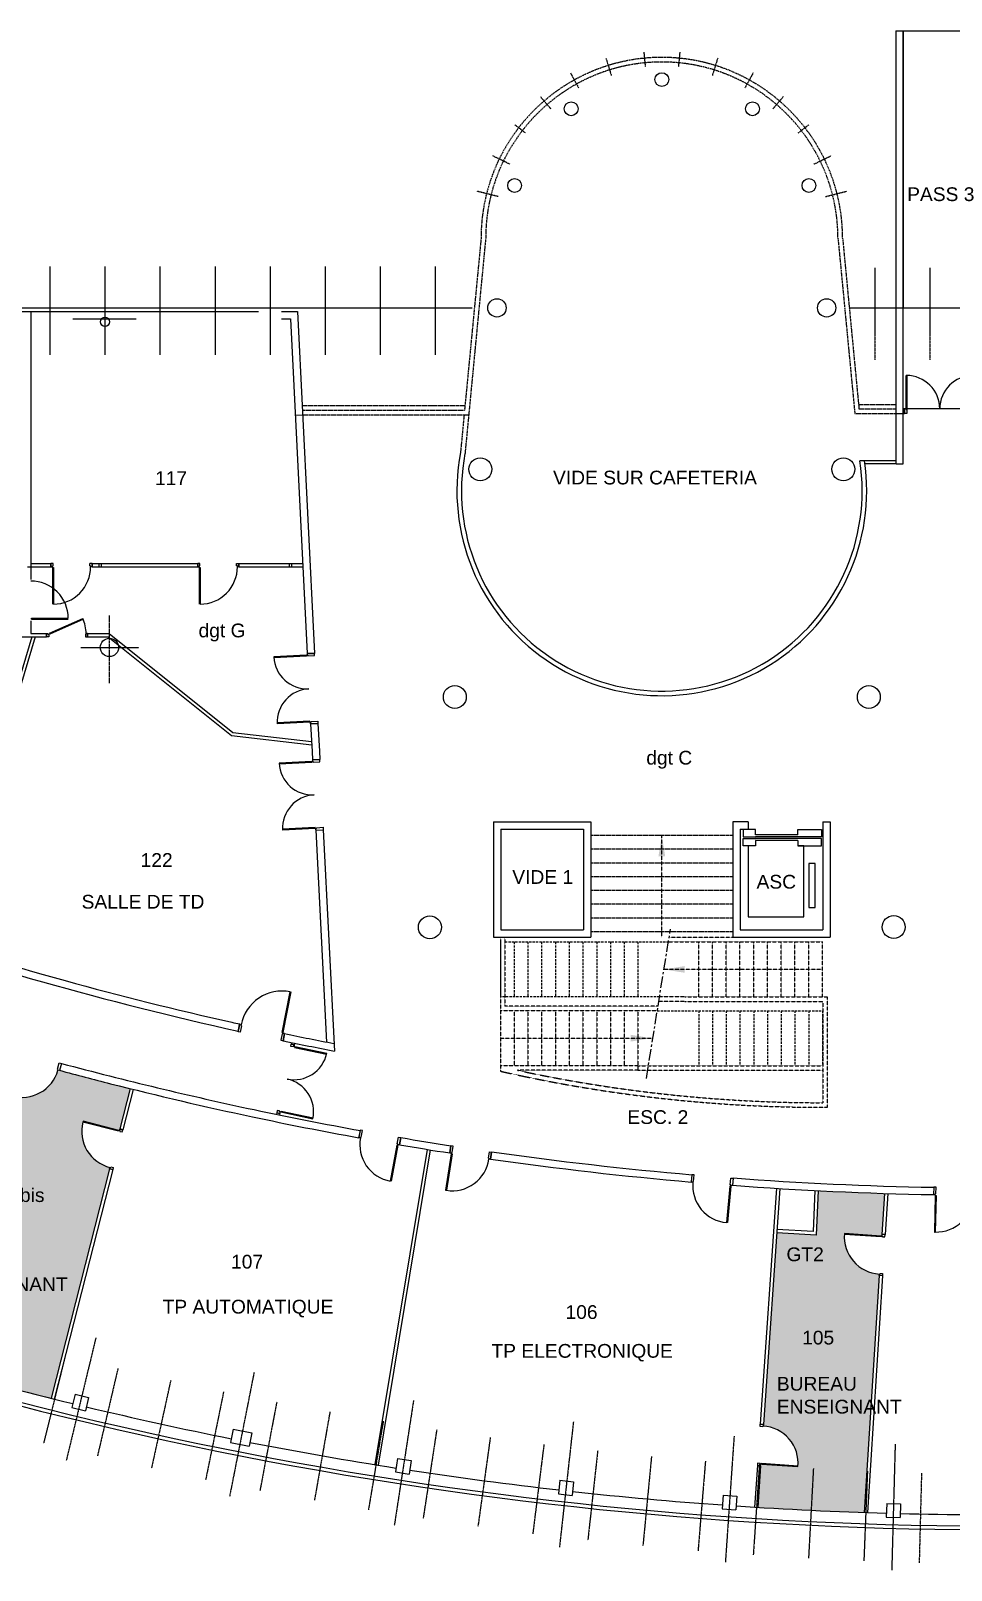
# Model space of a CAD drawing. Extents: x -14497 to -5039, y -16915 to 19656.
# Drawn here: x -9976 to -7969, y -9651 to -6293 of the extents above; entities that cross this region are included whole.
import ezdxf

# ---------------------------------------------------------------- set-up
doc = ezdxf.new("R2010")
doc.units = 0
doc.header["$MEASUREMENT"] = 0
doc.linetypes.add('AXES', pattern=[2, 1.25, -0.25, 0.25, -0.25])
doc.linetypes.add('CACHE', pattern=[0.375, 0.25, -0.125])
for name, color, linetype in [('-1.80', 3, 'CONTINUOUS'), ('BA_AXE_TRAME', 253, 'AXES'), ('BA_CLOISON', 4, 'CONTINUOUS'), ('BA_ESCALIER', 8, 'CONTINUOUS'), ('BA_MENUIS_EXTERIEURE', 6, 'CONTINUOUS'), ('BA_MENUIS_INTERIEURE', 202, 'CONTINUOUS'), ('BA_STRUCTURE', 5, 'CONTINUOUS'), ('Circulation', 1, 'CONTINUOUS'), ('Nom. texte', 250, 'CONTINUOUS'), ('SUN', 2, 'CONTINUOUS')]:
    doc.layers.add(name, color=color, linetype=linetype)
doc.styles.add('ARIAL', font='arial.ttf')

msp = doc.modelspace()

# ---------------------------------------------------------------- hatches: boundary and pattern name
at = {"layer": 'BA_ESCALIER'}
h = msp.add_hatch(color=256, dxfattribs=at)
h.paths.add_polyline_path([(-8607.4, -8094), (-8600, -8094), (-8592.6, -8094), (-8595.1, -8078.4), (-8604.8, -8078.4)])
h.paths.add_polyline_path([(-8604.8, -8078.4), (-8595.1, -8078.4), (-8600, -8048.4)])
h = msp.add_hatch(color=256, dxfattribs=at)
h.paths.add_polyline_path([(-8549.8, -8347.8), (-8549.8, -8340.4), (-8549.8, -8333), (-8565.3, -8335.6), (-8565.3, -8345.3)])
h.paths.add_polyline_path([(-8565.3, -8345.3), (-8565.3, -8335.6), (-8595.3, -8340.4)])
h = msp.add_hatch(color=256, dxfattribs=at)
h.paths.add_polyline_path([(-8668, -8483), (-8668, -8490.4), (-8668, -8497.8), (-8652.5, -8495.3), (-8652.5, -8485.6)])
h.paths.add_polyline_path([(-8652.5, -8485.6), (-8652.5, -8495.3), (-8622.5, -8490.4)])
at = {"layer": 'SUN'}
h = msp.add_hatch(color=256, dxfattribs=at)
h.dxf.hatch_style = 1
h.paths.add_polyline_path([(-9804.5, -8775.4), (-9803.8, -8772.3, -0.417008), (-9862.8, -8673.6), (-9862.7, -8673.7), (-9862.2, -8671.7), (-9783.3, -8691.8), (-9782.4, -8688.4), (-9782.4, -8688.4), (-9759.9, -8600.3, -0.0014), (-9802.6, -8589.6, -0.003652), (-9913.5, -8560.4), (-9913.8, -8561.2), (-9917.2, -8560.2, -0.417008), (-10017.5, -8616.4), (-10017.5, -8616.2), (-10019.4, -8615.7), (-9997, -8537.4), (-10000.3, -8536.4, -0.002332), (-10070.7, -8516.1), (-10096.7, -8602.2), (-10097.8, -8605.6), (-10097.8, -8605.6), (-10121.8, -8685.1, 0.41771), (-10020.2, -8631), (-10096.9, -8608), (-10096.3, -8606.1), (-10019.6, -8629.1, -0.424281), (-10121.6, -8685.1), (-10122.6, -8688.5), (-10122.8, -8688.4), (-10272.4, -9183.3, 0.001228), (-10232, -9195.1), (-10226.1, -9174.6), (-10197.3, -9182.9), (-10203.2, -9203.3, 0.008203), (-9932.1, -9275.7)])
h.paths.add_polyline_path([(-10179.2, -9058.9), (-9891.7, -9058.9), (-9891.7, -8946.6), (-10179.2, -8946.6)], flags=24)
h.paths.add_polyline_path([(-10090.6, -8864.1), (-9940.5, -8864.1), (-9940.5, -8802.2), (-10090.6, -8802.2)], flags=24)
h = msp.add_hatch(color=256, dxfattribs=at)
h.dxf.hatch_style = 1
h.paths.add_polyline_path([(-8125.6, -9008.3), (-8125.7, -9008.3), (-8125.5, -9004.8, -0.424281), (-8201.6, -8916.7), (-8120.1, -8922), (-8119.9, -8918.5), (-8114.2, -8828.9, -0.004616), (-8259.1, -8822.9), (-8263.5, -8919.8), (-8349.3, -8915), (-8378.4, -9333), (-8378.5, -9333), (-8378.5, -9333), (-8378.8, -9336.5, -0.424281), (-8303, -9424.8), (-8384.4, -9419.3), (-8384.6, -9422.8), (-8390.9, -9513.6, 0.006801), (-8158.6, -9524.8)])
h.paths.add_polyline_path([(-8335.7, -8993.3), (-8239.1, -8993.3), (-8239.1, -8931.5), (-8335.7, -8931.5)], flags=24)
h.paths.add_polyline_path([(-8359.9, -9326), (-8072.5, -9326), (-8072.5, -9213.6), (-8359.9, -9213.6)], flags=9)
h.paths.add_polyline_path([(-8302.9, -9174.9), (-8218, -9174.9), (-8218, -9113.1), (-8302.9, -9113.1)], flags=24)

# ---------------------------------------------------------------- linework, layer by layer
at = {"layer": '-1.80'}
for p, q in [((-9383.6, -7131.2), (-9399.6, -7132)), ((-8088.8, -7127.9), (-8073.8, -7127.9))]:
    msp.add_line(p, q, dxfattribs=at)
at = {"layer": 'BA_AXE_TRAME'}
for p, q in [((-8639.2, -6340.1), (-8636.1, -6371.5)), ((-8560.8, -6340.1), (-8563.8, -6371.5)), ((-8721.8, -6352.9), (-8710.2, -6390.5)), ((-8478.1, -6352.9), (-8489.8, -6390.5)), ((-8799.3, -6385), (-8781.3, -6417.6)), ((-8400.6, -6385), (-8418.6, -6417.6)), ((-8864.9, -6436.8), (-8841.9, -6463.6)), ((-8335, -6436.8), (-8358, -6463.6)), ((-8897.5, -6515.9), (-8920.7, -6498)), ((-8302.4, -6515.9), (-8279.2, -6498)), ((-8931.3, -6584.2), (-8969.2, -6565.8)), ((-8268.6, -6584.2), (-8230.8, -6565.8)), ((-8957.1, -6654.7), (-9003.5, -6643)), ((-8242.8, -6654.7), (-8196.5, -6643)), ((-9934.6, -6807.1), (-9934.6, -7000.2)), ((-9814.6, -6807.1), (-9814.6, -7000.2)), ((-9694.6, -6807.1), (-9694.6, -7000.2)), ((-9574.6, -6807.1), (-9574.6, -7000.2)), ((-9454.6, -6807.1), (-9454.6, -7000.2)), ((-9334.6, -6807.1), (-9334.6, -7000.2)), ((-9214.6, -6807.1), (-9214.6, -7000.2)), ((-9094.6, -6807.1), (-9094.6, -7000.2)), ((-8135.6, -6810.3), (-8135.6, -7010.8)), ((-8015.6, -6810.3), (-8015.6, -7010.8)), ((-9884.5, -6921.5), (-9746.3, -6921.5)), ((-9867, -7638.2), (-9740.5, -7638.2)), ((-9834.5, -9144), (-9899.1, -9411.6)), ((-9901.2, -9183.3), (-9948.4, -9373.4)), ((-9786.4, -9211), (-9831, -9401.7)), ((-9489.5, -9219.7), (-9542.8, -9489.7)), ((-9671.3, -9237), (-9713.2, -9428.3)), ((-9555.8, -9261.5), (-9595, -9453.3)), ((-9440, -9284.3), (-9476.5, -9476.7)), ((-9141.6, -9280.8), (-9183.5, -9552.8)), ((-9323.9, -9305.5), (-9357.7, -9498.4)), ((-9207.6, -9325.8), (-9239.9, -9519)), ((-8792.8, -9327), (-8823.3, -9600.6)), ((-9091, -9344.5), (-9120.6, -9538.1)), ((-8974.2, -9361.5), (-9001.1, -9555.5)), ((-8442.4, -9358.7), (-8461.4, -9633.3)), ((-8857.2, -9376.9), (-8881.4, -9571.2)), ((-8739.9, -9390.7), (-8761.4, -9585.3)), ((-8091, -9375.6), (-8098.5, -9650.8)), ((-8622.5, -9402.8), (-8641.3, -9597.7)), ((-8504.9, -9413.3), (-8521, -9608.5)), ((-8387.1, -9419.7), (-8400.5, -9617.5)), ((-8269.4, -9429.3), (-8280, -9624.9)), ((-8151.5, -9434.9), (-8159.3, -9630.5)), ((-8033.5, -9438.8), (-8038.6, -9634.5))]:
    msp.add_line(p, q, dxfattribs=at)
at = {"layer": 'BA_AXE_TRAME', "linetype": 'CACHE', "ltscale": 7}
msp.add_line((-9804.8, -7716.4), (-9804.8, -7568.7), dxfattribs=at)
at = {"layer": 'BA_AXE_TRAME', "ltscale": 20}
msp.add_line((-8633.6, -8578.2), (-8581.2, -8252.8), dxfattribs=at)
at = {"layer": 'BA_CLOISON'}
for p, q in [((-9976.4, -6905.5), (-9976.4, -7490)), ((-8088.8, -7230.9), (-8167.9, -7230.9)), ((-8088.8, -7237.9), (-8156.8, -7237.9)), ((-9983.4, -7462), (-9976.4, -7462)), ((-9976.4, -7580), (-9976.4, -7608)), ((-9974, -7615), (-10174.2, -8284.6)), ((-9966.8, -7615), (-10167.9, -8286.9)), ((-10019.4, -7615), (-9942.4, -7615)), ((-9976.4, -7608), (-9942.4, -7608)), ((-9942.4, -7608), (-9942.4, -7615)), ((-9852.4, -7608), (-9852.4, -7615)), ((-9852.4, -7608), (-9805.4, -7608)), ((-9852.4, -7615), (-9807.9, -7615)), ((-9807.9, -7615), (-9538.6, -7830)), ((-9805.4, -7608), (-9535.8, -7823.3)), ((-9535.8, -7823.3), (-9364, -7843.5)), ((-9538.6, -7830), (-9363.7, -7850.6)), ((-9407.7, -8499.8), (-9408.4, -8503.3)), ((-9401.6, -8504.7), (-9408.4, -8503.3)), ((-9400.8, -8501.3), (-9401.6, -8504.7)), ((-9759.9, -8600.3), (-9782.4, -8688.4)), ((-9753.1, -8602), (-9775.6, -8690.2)), ((-9440.1, -8653), (-9440.8, -8656.4)), ((-9433.2, -8654.4), (-9440.1, -8653)), ((-9433.2, -8654.4), (-9434, -8657.8)), ((-9775.6, -8690.2), (-9782.4, -8688.4)), ((-9782.4, -8688.5), (-9775.6, -8690.2)), ((-9257, -8691.9), (-9257, -8691.9)), ((-9112, -8732.9), (-9225.9, -9420.4)), ((-9105, -8734), (-9219, -9421.5)), ((-9804.5, -8775.4), (-9932, -9275.4)), ((-9797.8, -8777.1), (-9925.3, -9277.4)), ((-9797.8, -8777.1), (-9804.5, -8775.4)), ((-8349.6, -8817.8), (-8385.4, -9332.5)), ((-8342.6, -8818.3), (-8378.4, -9333)), ((-8114.2, -8828.9), (-8119.9, -8918.5)), ((-8107.2, -8829.1), (-8112.9, -8918.9)), ((-8112.9, -8918.9), (-8119.9, -8918.5)), ((-8112.9, -8918.9), (-8119.9, -8918.7)), ((-8125.6, -9008.1), (-8158.6, -9524.8)), ((-8118.6, -9008.5), (-8151.6, -9525.1)), ((-8118.7, -9008.8), (-8125.7, -9008.3)), ((-8118.6, -9008.5), (-8125.6, -9008.1)), ((-8378.5, -9333), (-8385.5, -9332.5)), ((-8378.4, -9333), (-8385.4, -9332.5)), ((-8391.6, -9422.3), (-8397.9, -9513.2)), ((-8391.6, -9422.3), (-8384.6, -9422.8)), ((-8384.6, -9422.8), (-8391.6, -9422.3)), ((-8384.6, -9422.8), (-8390.9, -9513.6))]:
    msp.add_line(p, q, dxfattribs=at)
for points in [[(-8259.1, -8822.9), (-8263.5, -8919.8), (-8349.3, -8915)], [(-8266.1, -8822.6), (-8270.1, -8912.4), (-8348.9, -8908)]]:
    msp.add_lwpolyline(points, dxfattribs=at)
at = {"layer": 'BA_ESCALIER', "linetype": 'CACHE', "ltscale": 7}
for p, q in [((-8445, -8048.4), (-8755, -8048.4)), ((-8445, -8078.4), (-8755, -8078.4)), ((-8445, -8108.4), (-8755, -8108.4)), ((-8445, -8138.4), (-8755, -8138.4)), ((-8445, -8168.4), (-8755, -8168.4)), ((-8445, -8198.4), (-8755, -8198.4)), ((-8445, -8228.4), (-8755, -8228.4)), ((-8445, -8258.4), (-8755, -8258.4))]:
    msp.add_line(p, q, dxfattribs=at)
at = {"layer": 'BA_ESCALIER', "linetype": 'CACHE'}
for p, q in [((-8600, -8270.4), (-8600, -8048.4)), ((-8952.1, -8270.4), (-8952.1, -8562.5)), ((-8952.1, -8280.4), (-8952.1, -8400.4)), ((-8942.1, -8270.4), (-8942.1, -8420.4)), ((-8585.7, -8280.4), (-8249, -8280.4)), ((-8584, -8270.4), (-8249, -8270.4)), ((-8519.5, -8400.4), (-8519.5, -8280.4)), ((-8489.5, -8400.4), (-8489.5, -8280.4)), ((-8459.5, -8400.4), (-8459.5, -8280.4)), ((-8429.5, -8400.4), (-8429.5, -8280.4)), ((-8399.5, -8400.4), (-8399.5, -8280.4)), ((-8369.5, -8400.4), (-8369.5, -8280.4)), ((-8339.5, -8400.4), (-8339.5, -8280.4)), ((-8309.5, -8400.4), (-8309.5, -8280.4)), ((-8279.5, -8400.4), (-8279.5, -8280.4)), ((-8249.5, -8400.4), (-8249.5, -8280.4)), ((-8249.5, -8340.4), (-8595.3, -8340.4)), ((-8652.1, -8420.4), (-8942.1, -8420.4)), ((-8608.2, -8420.4), (-8652.1, -8420.4)), ((-8549.5, -8410.4), (-8606.6, -8410.4)), ((-8549.5, -8400.4), (-8605, -8400.4)), ((-8549.5, -8400.4), (-8239, -8400.4)), ((-8549.5, -8410.4), (-8249, -8410.4)), ((-8249, -8410.4), (-8249, -8631.2)), ((-8239, -8400.4), (-8239, -8641.2)), ((-8652.1, -8430.4), (-8951, -8430.4)), ((-8922.1, -8430.4), (-8922.1, -8550.4)), ((-8892.1, -8430.4), (-8892.1, -8550.4)), ((-8862.1, -8430.4), (-8862.1, -8550.4)), ((-8832.1, -8430.4), (-8832.1, -8550.4)), ((-8802.1, -8430.4), (-8802.1, -8550.4)), ((-8772.1, -8430.4), (-8772.1, -8550.4)), ((-8742.1, -8430.4), (-8742.1, -8550.4)), ((-8712.1, -8430.4), (-8712.1, -8550.4)), ((-8682.1, -8430.4), (-8682.1, -8550.4)), ((-8609.8, -8430.4), (-8652.1, -8430.4)), ((-8652.1, -8430.4), (-8652.1, -8550.4)), ((-8952.1, -8490.4), (-8622.5, -8490.4)), ((-8652.1, -8550.4), (-8951, -8550.4)), ((-8652.1, -8560.4), (-8914.9, -8560.4)), ((-8652.1, -8550.4), (-8429, -8550.4)), ((-8652.1, -8550.4), (-8652.1, -8560.4)), ((-8652.1, -8560.4), (-8249, -8560.4)), ((-8429, -8550.4), (-8249, -8550.4)), ((-8429, -8550.4), (-8249, -8550.4))]:
    msp.add_line(p, q, dxfattribs=at)
at = {"layer": 'BA_ESCALIER', "linetype": 'CACHE', "ltscale": 20}
for p, q in [((-8942.1, -8280.4), (-8585.7, -8280.4)), ((-8922.1, -8280.4), (-8922.1, -8400.4)), ((-8892.1, -8280.4), (-8892.1, -8400.4)), ((-8862.1, -8280.4), (-8862.1, -8400.4)), ((-8832.1, -8280.4), (-8832.1, -8400.4)), ((-8802.1, -8280.4), (-8802.1, -8400.4)), ((-8772.1, -8280.4), (-8772.1, -8400.4)), ((-8742.1, -8280.4), (-8742.1, -8400.4)), ((-8712.1, -8280.4), (-8712.1, -8400.4)), ((-8682.1, -8280.4), (-8682.1, -8400.4)), ((-8652.1, -8280.4), (-8652.1, -8400.4)), ((-8605, -8400.4), (-8952.1, -8400.4)), ((-8609.8, -8430.4), (-8249.5, -8430.4)), ((-8519.5, -8430.4), (-8519.5, -8550.4)), ((-8489.5, -8430.4), (-8489.5, -8550.4)), ((-8459.5, -8430.4), (-8459.5, -8550.4)), ((-8429.5, -8430.4), (-8429.5, -8550.4)), ((-8399.5, -8430.4), (-8399.5, -8550.4)), ((-8369.5, -8430.4), (-8369.5, -8550.4)), ((-8339.5, -8430.4), (-8339.5, -8550.4)), ((-8309.5, -8430.4), (-8309.5, -8550.4)), ((-8279.5, -8430.4), (-8279.5, -8550.4)), ((-8249.5, -8430.4), (-8249.5, -8550.4))]:
    msp.add_line(p, q, dxfattribs=at)
at = {"layer": 'BA_ESCALIER', "linetype": 'CACHE'}
for radius, start, end in [(3177.2, 257.8832, 269.9814), (3187.2, 257.2365, 270.1612)]:
    msp.add_arc((-8247.9, -5454), radius, start, end, dxfattribs=at)
at = {"layer": 'BA_MENUIS_EXTERIEURE'}
for p, q in [((-8089.8, -6293.1), (-8089.8, -6897.5)), ((-8073.8, -6293.1), (-8073.8, -6897.5)), ((-11176.8, -6897.5), (-9013.7, -6897.5)), ((-11176.8, -6905.5), (-9479.6, -6905.5)), ((-8191.1, -6897.5), (-6446.5, -6897.5))]:
    msp.add_line(p, q, dxfattribs=at)
at = {"layer": 'BA_MENUIS_EXTERIEURE', "linetype": 'CACHE', "ltscale": 7}
for p, q in [((-8994.2, -6745.5), (-9030.4, -7121.2)), ((-8984.2, -6745.5), (-9029.3, -7214.9)), ((-8215.8, -6745.5), (-8179, -7127.9)), ((-8205.7, -6745.5), (-8169.9, -7117.9)), ((-9029.4, -7111.2), (-9384.6, -7111.2)), ((-8170.9, -7107.9), (-8088.8, -7107.9)), ((-8169.9, -7117.9), (-8088.8, -7117.9)), ((-8073.8, -7117.9), (-8070.3, -7117.9)), ((-8070.3, -7117.9), (-8070.3, -7127.9)), ((-9030.4, -7121.2), (-9384.1, -7121.2)), ((-9021.3, -7131.2), (-9383.6, -7131.2)), ((-9031.3, -7131.2), (-9039.2, -7213.5)), ((-8179, -7127.9), (-8088.8, -7127.9)), ((-8073.8, -7127.9), (-8070.3, -7127.9))]:
    msp.add_line(p, q, dxfattribs=at)
at = {"layer": 'BA_MENUIS_EXTERIEURE'}
msp.add_lwpolyline([(-8089.8, -6293.1), (-7897.8, -6293.1)], dxfattribs=at)
for points in [[(-10203.2, -9203.3, 0.009635), (-9884.5, -9287.4, 0.009635)], [(-9855.3, -9294.5, 0.009473), (-9538.9, -9364, 0.009473)], [(-9498.7, -9371.9, 0.009473), (-9179.5, -9427.9, 0.009473)], [(-9149.8, -9432.5, 0.009594), (-8824.5, -9475.6, 0.009594)], [(-8794.7, -9479, 0.009595), (-8467.8, -9508.5, 0.009595)], [(-8437.8, -9510.6, 0.009593), (-8110.1, -9526.4, 0.009593)], [(-8080.1, -9527.2, 0.009593), (-7751.9, -9529.2, 0.009593)]]:
    msp.add_lwpolyline(points, format="xyb", dxfattribs=at)
at = {"layer": 'BA_MENUIS_EXTERIEURE', "linetype": 'CACHE', "ltscale": 7}
for radius in [394.3, 384.2]:
    msp.add_arc((-8600, -6745.5), radius, 0, 180, dxfattribs=at)
at = {"layer": 'BA_MENUIS_EXTERIEURE'}
for radius, end in [(447, 8.4292), (437, 8.6235)]:
    msp.add_arc((-8600, -7296.4), radius, 169.2485, end, dxfattribs=at)
at = {"layer": 'BA_MENUIS_EXTERIEURE', "ltscale": 10}
for radius, start, end in [(8584.2, 239.5591, 288.01291), (8576.2, 239.6595, 288.00226)]:
    msp.add_arc((-7862.4, -978.4), radius, start, end, dxfattribs=at)
at = {"layer": 'BA_MENUIS_INTERIEURE'}
for p, q in [((-8066.8, -7116.4), (-8066.8, -7044.9)), ((-8064.8, -7116.4), (-8064.8, -7044.9)), ((-8070.3, -7127.9), (-8070.3, -7117.9)), ((-8070.3, -7117.9), (-8066.8, -7117.9)), ((-8066.8, -7116.4), (-8064.8, -7116.4)), ((-8066.8, -7117.9), (-8066.8, -7119.4)), ((-8065.3, -7127.9), (-8070.3, -7127.9)), ((-8066.8, -7119.4), (-8065.3, -7119.4)), ((-8065.3, -7119.4), (-8065.3, -7127.9)), ((-9976.4, -7455), (-9932.4, -7455)), ((-9976.4, -7462), (-9932.4, -7462)), ((-9927.4, -7455), (-9932.4, -7455)), ((-9932.4, -7455), (-9932.4, -7462)), ((-9932.4, -7462), (-9928.9, -7462)), ((-9928.9, -7462), (-9928.9, -7460.5)), ((-9928.9, -7460.5), (-9927.4, -7460.5)), ((-9928.9, -7463.5), (-9926.9, -7463.5)), ((-9928.9, -7463.5), (-9928.9, -7543.5)), ((-9927.4, -7460.5), (-9927.4, -7455)), ((-9926.9, -7463.5), (-9926.9, -7543.6)), ((-9847.4, -7460.5), (-9847.4, -7455)), ((-9842.4, -7455), (-9847.4, -7455)), ((-9845.9, -7460.5), (-9847.4, -7460.5)), ((-9845.9, -7462), (-9845.9, -7460.5)), ((-9842.4, -7462), (-9845.9, -7462)), ((-9842.4, -7455), (-9842.4, -7462)), ((-9842.4, -7455), (-9612.4, -7455)), ((-9842.4, -7462), (-9612.4, -7462)), ((-9828, -7455), (-9828, -7462)), ((-9823, -7455), (-9823, -7462)), ((-9757.5, -7455), (-9747.5, -7455)), ((-9757.5, -7462), (-9747.5, -7462)), ((-9607.4, -7455), (-9612.4, -7455)), ((-9612.4, -7455), (-9612.4, -7462)), ((-9612.4, -7462), (-9608.9, -7462)), ((-9608.9, -7462), (-9608.9, -7460.5)), ((-9608.9, -7460.5), (-9607.4, -7460.5)), ((-9608.9, -7463.5), (-9606.9, -7463.5)), ((-9608.9, -7463.5), (-9608.9, -7543.5)), ((-9607.4, -7460.5), (-9607.4, -7455)), ((-9606.9, -7463.5), (-9606.9, -7543.6)), ((-9527.4, -7460.5), (-9527.4, -7455)), ((-9527.4, -7455), (-9522.4, -7455)), ((-9525.9, -7460.5), (-9527.4, -7460.5)), ((-9525.9, -7462), (-9525.9, -7460.5)), ((-9522.4, -7462), (-9525.9, -7462)), ((-9522.4, -7455), (-9522.4, -7462)), ((-9522.4, -7455), (-9383.4, -7455)), ((-9522.4, -7462), (-9383.1, -7462)), ((-9412.5, -7455), (-9412.5, -7462)), ((-9407.5, -7455), (-9407.5, -7462)), ((-9974.9, -7574.5), (-9894.8, -7574.4)), ((-9974.9, -7576.5), (-9974.9, -7574.5)), ((-9974.9, -7576.5), (-9894.9, -7576.4)), ((-9935.3, -7606.9), (-9862.8, -7574.8)), ((-9934.5, -7608.7), (-9862, -7576.6)), ((-9942.4, -7615), (-9942.4, -7608)), ((-9942.4, -7608), (-9938.9, -7608)), ((-9937.4, -7615), (-9942.4, -7615)), ((-9938.9, -7608), (-9938.9, -7609.5)), ((-9938.9, -7609.5), (-9937.4, -7609.5)), ((-9937.4, -7609.5), (-9937.4, -7615)), ((-9935.3, -7606.9), (-9934.5, -7608.7)), ((-9857.4, -7609.5), (-9857.4, -7615)), ((-9855.9, -7609.5), (-9857.4, -7609.5)), ((-9857.4, -7615), (-9852.4, -7615)), ((-9852.4, -7608), (-9855.9, -7608)), ((-9855.9, -7608), (-9855.9, -7609.5)), ((-9852.4, -7615), (-9852.4, -7608)), ((-9374.9, -7655.3), (-9446.3, -7658.9)), ((-9374.9, -7655.3), (-9374.8, -7657.3)), ((-9373.6, -7651.7), (-9373.4, -7655.2)), ((-9373.4, -7655.2), (-9371.9, -7655.2)), ((-9357.6, -7651), (-9372.6, -7651.7)), ((-9371.9, -7655.2), (-9371.9, -7656.7)), ((-9357.4, -7655.9), (-9357.6, -7651)), ((-9374.8, -7657.3), (-9446.2, -7660.9)), ((-9371.9, -7656.7), (-9357.4, -7655.9)), ((-9367.8, -7799.1), (-9439.1, -7802.7)), ((-9367.7, -7801.1), (-9439.1, -7804.7)), ((-9367.7, -7801.1), (-9367.8, -7799.1)), ((-9366.2, -7801.1), (-9364.7, -7801)), ((-9366, -7804.6), (-9366.2, -7801.1)), ((-9350, -7803.8), (-9366, -7804.6)), ((-9364.7, -7799.5), (-9350.2, -7798.8)), ((-9364.7, -7801), (-9364.7, -7799.5)), ((-9350.2, -7798.8), (-9350, -7803.8)), ((-9363.4, -7887.1), (-9434.8, -7890.7)), ((-9363.3, -7889.1), (-9434.6, -7892.7)), ((-9363.4, -7887.1), (-9363.3, -7889.1)), ((-9362, -7883.5), (-9361.9, -7887)), ((-9361.9, -7887), (-9360.4, -7886.9)), ((-9346.1, -7882.7), (-9361, -7883.5)), ((-9360.4, -7886.9), (-9360.3, -7888.4)), ((-9360.3, -7888.4), (-9345.8, -7887.7)), ((-9345.8, -7887.7), (-9346.1, -7882.7)), ((-9356.2, -8030.9), (-9427.6, -8034.5)), ((-9356.1, -8032.9), (-9427.5, -8036.4)), ((-9356.1, -8032.9), (-9356.2, -8030.9)), ((-9354.4, -8036.3), (-9354.6, -8032.8)), ((-9354.6, -8032.8), (-9353.1, -8032.8)), ((-9353.2, -8031.3), (-9338.7, -8030.5)), ((-9353.1, -8032.8), (-9353.2, -8031.3)), ((-9338.7, -8030.5), (-9338.4, -8035.5)), ((-8303.2, -8046.5), (-8395.9, -8046.5)), ((-8303.2, -8051.4), (-8395.9, -8051.4)), ((-8303.2, -8054.6), (-8395.9, -8054.6)), ((-8303.2, -8059.5), (-8395.9, -8059.5)), ((-9428.2, -8477.8), (-9410.5, -8389.4)), ((-9426.2, -8478.2), (-9408.5, -8389.6)), ((-9524.3, -8476.4), (-9521.1, -8460.7)), ((-9521.1, -8460.7), (-9517.7, -8461.4)), ((-9519.4, -8477.4), (-9524.3, -8476.4)), ((-9516.5, -8463.1), (-9519.4, -8477.4)), ((-9517.7, -8461.4), (-9518, -8462.8)), ((-9518, -8462.8), (-9516.5, -8463.1)), ((-9428.3, -8480.8), (-9431.1, -8495)), ((-9426.8, -8481.1), (-9428.3, -8480.8)), ((-9426.2, -8478.2), (-9428.2, -8477.8)), ((-9426.5, -8479.6), (-9426.8, -8481.1)), ((-9423.1, -8480.3), (-9426.5, -8479.6)), ((-9426.2, -8496), (-9423.1, -8480.3)), ((-9431.1, -8495), (-9426.2, -8496)), ((-9409.5, -8508.2), (-9408.4, -8503.3)), ((-9404.1, -8509.3), (-9409.5, -8508.2)), ((-9408.4, -8503.3), (-9401.6, -8504.7)), ((-9403.8, -8507.8), (-9404.1, -8509.3)), ((-9402.3, -8508.1), (-9403.8, -8507.8)), ((-9401.6, -8504.7), (-9402.3, -8508.1)), ((-9400.8, -8508.5), (-9401.2, -8510.4)), ((-9401.2, -8510.4), (-9331.3, -8525.2)), ((-9400.8, -8508.5), (-9330.9, -8523.3)), ((-9918.2, -8558.3), (-9914.2, -8544.4)), ((-9916.8, -8558.8), (-9918.2, -8558.3)), ((-9917.2, -8560.2), (-9916.8, -8558.8)), ((-9913.8, -8561.2), (-9917.2, -8560.2)), ((-9914.2, -8544.4), (-9909.4, -8545.8)), ((-9909.4, -8545.8), (-9913.8, -8561.2)), ((-9439, -8648.1), (-9440.1, -8653)), ((-9440.1, -8653), (-9433.2, -8654.4)), ((-9433.7, -8649.2), (-9439, -8648.1)), ((-9434, -8650.7), (-9433.7, -8649.2)), ((-9432.5, -8651), (-9434, -8650.7)), ((-9433.2, -8654.4), (-9432.5, -8651)), ((-9431, -8651.3), (-9430.6, -8649.3)), ((-9431, -8651.3), (-9361.1, -8666.1)), ((-9430.6, -8649.3), (-9360.7, -8664.1)), ((-9862.3, -8672.2), (-9862.8, -8674.2)), ((-9785.2, -8693.4), (-9862.8, -8673.6)), ((-9784.7, -8691.5), (-9862.2, -8671.7)), ((-9784.7, -8691.5), (-9785.2, -8693.4)), ((-9782.4, -8688.4), (-9783.3, -8691.8)), ((-9783.3, -8691.8), (-9781.8, -8692.2)), ((-9775.6, -8690.2), (-9782.4, -8688.5)), ((-9781.8, -8692.2), (-9782.2, -8693.7)), ((-9782.2, -8693.7), (-9776.8, -8695)), ((-9776.8, -8695), (-9775.6, -8690.2)), ((-9258, -8691.2), (-9260.9, -8707)), ((-9253.1, -8692.1), (-9258, -8691.2)), ((-9255.7, -8706.4), (-9253.1, -8692.1)), ((-9260.9, -8707), (-9257.4, -8707.6)), ((-9257.4, -8707.6), (-9257.2, -8706.1)), ((-9257.2, -8706.1), (-9255.7, -8706.4)), ((-9178, -8723.4), (-9192.2, -8802.3)), ((-9176, -8723.8), (-9190.2, -8802.5)), ((-9176, -8723.8), (-9178, -8723.4)), ((-9177, -8720.6), (-9174.4, -8706.3)), ((-9175.5, -8720.8), (-9177, -8720.6)), ((-9175.8, -8722.3), (-9175.5, -8720.8)), ((-9172.3, -8722.9), (-9175.8, -8722.3)), ((-9174.4, -8706.3), (-9169.5, -8707.2)), ((-9169.5, -8707.2), (-9172.4, -8722.9)), ((-9060.1, -8724.9), (-9062.6, -8740.7)), ((-9055.2, -8725.7), (-9060.1, -8724.9)), ((-9057.4, -8740), (-9055.2, -8725.7)), ((-9059.3, -8742.7), (-9071.6, -8821.8)), ((-9057.4, -8743), (-9069.7, -8822.2)), ((-9062.6, -8740.7), (-9059.1, -8741.2)), ((-9059.3, -8742.7), (-9057.4, -8743)), ((-9059.1, -8741.2), (-9058.9, -8739.8)), ((-9058.9, -8739.8), (-9057.4, -8740)), ((-8978.4, -8752.3), (-8976.1, -8738)), ((-8976.9, -8752.5), (-8978.4, -8752.3)), ((-8977.1, -8754), (-8976.9, -8752.5)), ((-8973.6, -8754.5), (-8977.1, -8754)), ((-8976.1, -8738), (-8971.2, -8738.7)), ((-8971.2, -8738.7), (-8973.6, -8754.5)), ((-9804.6, -8775.6), (-9803.8, -8772.3)), ((-9797.8, -8777.4), (-9804.6, -8775.6)), ((-9803.8, -8772.3), (-9802.3, -8772.6)), ((-9802.3, -8772.6), (-9801.9, -8771.2)), ((-9801.9, -8771.2), (-9796.6, -8772.5)), ((-9796.6, -8772.5), (-9797.8, -8777.4)), ((-8534.4, -8788.1), (-8535.8, -8804)), ((-8529.4, -8788.5), (-8534.4, -8788.1)), ((-8530.6, -8803), (-8529.4, -8788.5)), ((-8451, -8809.9), (-8449.7, -8795.5)), ((-8449.7, -8795.5), (-8444.7, -8795.9)), ((-8444.7, -8795.9), (-8446.1, -8811.9)), ((-9071.6, -8821.8), (-9069.6, -8822.1)), ((-8535.8, -8804), (-8532.3, -8804.3)), ((-8532.3, -8804.3), (-8532.1, -8802.8)), ((-8532.1, -8802.8), (-8530.6, -8803)), ((-8451.7, -8812.9), (-8458.7, -8892.7)), ((-8449.7, -8813), (-8456.7, -8892.7)), ((-8449.7, -8813), (-8451.7, -8812.9)), ((-8449.5, -8810.1), (-8451, -8809.9)), ((-8449.6, -8811.6), (-8449.5, -8810.1)), ((-8446.1, -8811.9), (-8449.6, -8811.6)), ((-8006.9, -8815.6), (-8007.2, -8831.6)), ((-8001.9, -8815.7), (-8006.9, -8815.6)), ((-8003.7, -8831.7), (-8003.7, -8830.2)), ((-8003.7, -8830.2), (-8002.2, -8830.2)), ((-8002.2, -8830.2), (-8001.9, -8815.7)), ((-8007.2, -8831.6), (-8003.7, -8831.7)), ((-8003.7, -8833.2), (-8005.4, -8913.2)), ((-8003.7, -8833.2), (-8001.7, -8833.2)), ((-8001.7, -8833.2), (-8003.4, -8913.3)), ((-8456.7, -8892.7), (-8458.7, -8892.6)), ((-8121.8, -8923.9), (-8201.7, -8918.7)), ((-8121.6, -8921.9), (-8201.6, -8916.7)), ((-8121.6, -8921.9), (-8121.8, -8923.9)), ((-8119.9, -8918.5), (-8120.1, -8922)), ((-8120.1, -8922), (-8118.6, -8922.1)), ((-8112.9, -8918.9), (-8119.9, -8918.7)), ((-8118.6, -8922.1), (-8118.7, -8923.6)), ((-8118.7, -8923.6), (-8113.2, -8923.9)), ((-8113.2, -8923.9), (-8112.9, -8918.9)), ((-8005.4, -8913.2), (-8003.4, -8913.2)), ((-8125.7, -9008.3), (-8125.5, -9004.8)), ((-8118.7, -9008.8), (-8125.7, -9008.3)), ((-8125.5, -9004.8), (-8124, -9004.9)), ((-8124, -9004.9), (-8123.9, -9003.4)), ((-8123.9, -9003.4), (-8118.4, -9003.8)), ((-8118.4, -9003.8), (-8118.7, -9008.8)), ((-8385.8, -9337.5), (-8385.5, -9332.5)), ((-8385.5, -9332.5), (-8378.5, -9333)), ((-8378.5, -9333), (-8378.8, -9336.5)), ((-8380.4, -9337.9), (-8385.8, -9337.5)), ((-8380.3, -9336.4), (-8380.4, -9337.9)), ((-8378.8, -9336.5), (-8380.3, -9336.4)), ((-8391.3, -9417.3), (-8391.6, -9422.3)), ((-8391.6, -9422.3), (-8384.6, -9422.8)), ((-8385.8, -9417.7), (-8391.3, -9417.3)), ((-8385.9, -9419.2), (-8385.8, -9417.7)), ((-8384.4, -9419.3), (-8385.9, -9419.2)), ((-8384.6, -9422.8), (-8384.4, -9419.3)), ((-8382.9, -9419.4), (-8382.8, -9417.4)), ((-8382.9, -9419.4), (-8303, -9424.8)), ((-8382.8, -9417.4), (-8302.8, -9422.8))]:
    msp.add_line(p, q, dxfattribs=at)
for points in [[(-7913.8, -6293.1), (-7913.8, -7117.9), (-8073.8, -7117.9), (-8073.8, -6293.1)], [(-8395.9, -8046.5), (-8395.9, -8035.4), (-8422.7, -8035.4), (-8422.7, -8051.4), (-8395.9, -8051.4)], [(-8395.9, -8059.5), (-8395.9, -8070.6), (-8422.7, -8070.6), (-8422.7, -8054.6), (-8395.9, -8054.6)], [(-8303.2, -8046.5), (-8303.2, -8035.4), (-8251.4, -8035.4), (-8251.4, -8051.4), (-8303.2, -8051.4)], [(-8303.2, -8059.5), (-8303.2, -8070.6), (-8251.4, -8070.6), (-8251.4, -8054.6), (-8303.2, -8054.6)], [(-8395.9, -8070.6), (-8411.7, -8070.6), (-8411.7, -8225.6), (-8290.2, -8225.6), (-8290.2, -8070.6), (-8303.2, -8070.6)]]:
    msp.add_lwpolyline(points, dxfattribs=at)
msp.add_lwpolyline([(-8265.6, -8109.1), (-8279, -8109.1), (-8279, -8205.4), (-8265.6, -8205.4)], close=True, dxfattribs=at)
for centre, radius, start, end in [((-8066.8, -7117.9), 73, 0, 89.9864), ((-7920.8, -7117.9), 73, 90.0136, 180), ((-8064.8, -7116.4), 0, 270, 0), ((-8065.3, -7119.4), 0, 270, 0), ((-9927.4, -7460.5), 0, 0, 90), ((-9926.9, -7462.7), 80.9, 269.9501, 0.4961), ((-9926.9, -7463.5), 0, 0, 90), ((-9607.4, -7460.5), 0, 0, 90), ((-9606.8, -7462.7), 80.9, 269.9501, 0.4961), ((-9606.9, -7463.5), 0, 0, 90), ((-9975.7, -7574.4), 80.9, 359.9792, 90.5252), ((-9936.8, -7607.3), 80.9, 359.5039, 23.7082), ((-9937.4, -7609.5), 0, 270, 0), ((-9934.5, -7608.7), 0, 203.9141, 293.9141), ((-9373.4, -7655.2), 73, 182.8729, 272.8593), ((-9374.8, -7657.3), 0, 272.8593, 2.8593), ((-9371.9, -7656.7), 0, 272.8593, 2.8593), ((-9366.2, -7801.1), 73, 92.8593, 182.8457), ((-9363.3, -7889.1), 0, 272.8593, 2.8593), ((-9360.3, -7888.4), 0, 272.8593, 2.8593), ((-9361.9, -7887), 73, 182.8729, 272.8593), ((-9354.6, -8032.8), 73, 92.8593, 182.8457), ((-9428.4, -8478.5), 90.9, 78.625, 169.171), ((-9428.3, -8480.8), 0, 168.6749, 258.6749), ((-9428.2, -8477.8), 0, 168.6749, 258.6749), ((-9402.3, -8508.1), 73, 258.058, 348.0443), ((-9404.1, -8509.3), 0, 168.058, 258.058), ((-9401.2, -8510.4), 0, 168.058, 258.058), ((-9995.2, -8538.6), 80.9, 253.9673, 344.5134), ((-9432.5, -8651), 73, 348.0716, 78.058), ((-9433.7, -8649.2), 0, 78.058, 168.058), ((-9430.6, -8649.3), 0, 78.058, 168.058), ((-9784.5, -8693.7), 80.9, 165.6526, 256.1986), ((-9785.2, -8693.4), 0, 255.7025, 345.7025), ((-9782.2, -8693.7), 0, 255.7025, 345.7025), ((-9177.9, -8722.6), 80.9, 169.279, 259.8251), ((-9178, -8723.4), 0, 79.7751, 169.7751), ((-9177, -8720.6), 0, 79.7751, 169.7751), ((-9057.2, -8742.3), 80.9, 261.1067, 351.6527), ((-9057.4, -8740), 0, 351.1566, 81.1566), ((-9057.4, -8743), 0, 351.1566, 81.1566), ((-8451.7, -8812.1), 80.9, 174.513, 265.059), ((-8451.7, -8812.9), 0, 85.0091, 175.0091), ((-8451, -8809.9), 0, 85.0091, 175.0091), ((-8002.2, -8830.2), 0, 358.798, 88.798), ((-8001.7, -8832.4), 80.9, 268.7481, 359.2941), ((-8001.7, -8833.2), 0, 358.798, 88.798), ((-8121, -8924), 80.9, 174.8404, 266.8028), ((-8121.8, -8923.9), 0, 266.3067, 356.3067), ((-8118.7, -8923.6), 0, 266.3067, 356.3067), ((-8383.6, -9417.3), 80.9, 354.6384, 86.6008), ((-8385.8, -9417.7), 0, 86.1047, 176.1047), ((-8381.3, -9408.8), 0, 86.1047, 176.1047)]:
    msp.add_arc(centre, radius, start, end, dxfattribs=at)
at = {"layer": 'BA_STRUCTURE'}
for p, q in [((-9429.6, -6905.5), (-9394.9, -6905.5)), ((-9394.9, -6905.5), (-9372.9, -7344.5)), ((-8088.8, -7237.9), (-8088.8, -6897.5)), ((-8088.8, -6897.5), (-8073.8, -6897.5)), ((-8073.8, -7237.9), (-8073.8, -6897.5)), ((-9429.6, -6921.5), (-9410.1, -6921.5)), ((-9410.1, -6921.5), (-9388.9, -7345.3)), ((-8088.8, -7237.9), (-8073.8, -7237.9)), ((-9388.9, -7345.3), (-9373.6, -7651.7)), ((-9372.9, -7344.5), (-9357.6, -7651)), ((-9932.4, -7461), (-9932.4, -7455)), ((-9842.4, -7461), (-9842.4, -7455)), ((-9612.4, -7461), (-9612.4, -7455)), ((-9522.4, -7461), (-9522.4, -7455)), ((-9942.4, -7609), (-9942.4, -7615)), ((-9852.4, -7609), (-9852.4, -7615)), ((-9373.6, -7651.7), (-9357.6, -7651)), ((-9373.6, -7651.7), (-9357.6, -7651)), ((-9366, -7804.6), (-9350, -7803.8)), ((-9366, -7804.6), (-9363, -7865.1)), ((-9350, -7803.8), (-9347, -7864.3)), ((-9363, -7865.1), (-9362, -7883.6)), ((-9362, -7883.5), (-9346.1, -7882.7)), ((-9362, -7883.6), (-9346.1, -7882.8)), ((-9347, -7864.3), (-9346.1, -7882.8)), ((-8967, -8018.4), (-8967, -8270.4)), ((-8967, -8018.4), (-8755, -8018.4)), ((-8755, -8018.4), (-8755, -8270.4)), ((-8445, -8018.4), (-8445, -8270.4)), ((-8412, -8018.4), (-8445, -8018.4)), ((-8412, -8018.4), (-8412, -8034.4)), ((-8249, -8018.4), (-8249, -8254.4)), ((-8249, -8018.4), (-8249, -8254.4)), ((-8249, -8018.4), (-8233, -8018.4)), ((-8233, -8018.4), (-8233, -8270.4)), ((-9354.4, -8036.4), (-9338.4, -8035.6)), ((-9354.4, -8036.4), (-9331.3, -8498.8)), ((-9338.4, -8035.6), (-9314.3, -8518.4)), ((-8951, -8034.4), (-8951, -8254.4)), ((-8951, -8034.4), (-8771, -8034.4)), ((-8771, -8034.4), (-8771, -8254.4)), ((-8429, -8034.4), (-8429, -8254.4)), ((-8429, -8034.4), (-8412, -8034.4)), ((-8951, -8254.4), (-8771, -8254.4)), ((-8429, -8254.4), (-8249, -8254.4)), ((-8429, -8254.4), (-8249, -8254.4)), ((-8967, -8270.4), (-8755, -8270.4)), ((-8445, -8270.4), (-8233, -8270.4)), ((-9520.7, -8459.3), (-9524.2, -8475)), ((-9423, -8480.4), (-9426.2, -8496)), ((-9909.3, -8545.5), (-9913.7, -8560.9)), ((-9260.8, -8707.5), (-9257, -8691.9)), ((-9172.1, -8723), (-9169.5, -8707.2)), ((-9062.6, -8740.7), (-9060.1, -8724.9)), ((-8973.6, -8754), (-8971.3, -8738.1)), ((-8534.4, -8788.1), (-8535.7, -8804)), ((-8444.7, -8795.3), (-8446, -8811.2)), ((-8006.9, -8815.6), (-8007.2, -8831.6)), ((-9879.5, -9266.7), (-9886.6, -9295.9)), ((-9879.5, -9266.7), (-9850.4, -9273.8)), ((-9886.6, -9295.9), (-9857.4, -9302.9)), ((-9850.4, -9273.8), (-9857.4, -9302.9)), ((-9534.7, -9343.1), (-9540.6, -9372.6)), ((-9534.7, -9343.1), (-9494.5, -9351.1)), ((-9494.6, -9351), (-9500.3, -9380.4)), ((-9540.6, -9372.6), (-9500.3, -9380.5)), ((-9176.2, -9406.9), (-9180.8, -9436.5)), ((-9176.2, -9406.9), (-9146.6, -9411.4)), ((-9146.6, -9411.4), (-9151.1, -9441.1)), ((-9180.8, -9436.5), (-9151.1, -9441.1)), ((-8822.1, -9454.5), (-8825.5, -9484.3)), ((-8822.1, -9454.5), (-8792.3, -9457.8)), ((-8792.3, -9457.8), (-8795.6, -9487.6)), ((-8825.5, -9484.3), (-8795.6, -9487.6)), ((-8466.3, -9487.2), (-8468.4, -9517.2)), ((-8466.3, -9487.2), (-8436.4, -9489.3)), ((-8436.4, -9489.3), (-8438.4, -9519.2)), ((-8468.4, -9517.2), (-8438.5, -9519.2)), ((-8109.5, -9505.1), (-8110.4, -9535)), ((-8110.3, -9535), (-8080.3, -9535.9)), ((-8109.5, -9505.1), (-8079.5, -9505.9)), ((-8079.5, -9505.9), (-8080.3, -9535.9))]:
    msp.add_line(p, q, dxfattribs=at)
for centre, radius in [((-8600, -6399.5), 15), ((-8797.7, -6463.3), 15), ((-8402.2, -6463.3), 15), ((-8921, -6630.6), 15), ((-8279, -6630.6), 15), ((-8959.6, -6897.5), 20), ((-8240.4, -6897.5), 20), ((-9814.6, -6928), 10), ((-8996, -7249.6), 25), ((-8204, -7249.6), 25), ((-9051.5, -7746.2), 25), ((-8148.5, -7746.2), 25), ((-9105.9, -8248.5), 25), ((-8094.1, -8248), 25)]:
    msp.add_circle(centre, radius, dxfattribs=at)
at = {"layer": 'BA_STRUCTURE', "ltscale": 7}
msp.add_circle((-9804.8, -7638.2), 20, dxfattribs=at)
at = {"layer": 'BA_STRUCTURE'}
for centre, radius, start, end in [((-7862.4, -978.4), 7678.6, 250.93101, 257.50132), ((-7862.4, -978.4), 7662.6, 251.60259, 254.56762), ((-7862.4, -978.4), 7662.6, 254.56762, 257.37152), ((-7862.4, -978.4), 7662.6, 257.37152, 257.50132), ((-7862.4, -978.4), 7662.6, 258.24906, 259.07142), ((-7862.4, -978.4), 7678.6, 258.24906, 259.10072), ((-7862.4, -978.4), 7678.6, 258.24906, 258.27905), ((-7862.4, -978.4), 7854.6, 254.86236, 255.69928), ((-7697.4, -250.5), 8584.9, 255.06938, 257.95184), ((-7862.4, -978.4), 7854.6, 255.69928, 258.01918), ((-7862.4, -978.4), 7854.6, 258.01918, 259.7447), ((-7862.4, -978.4), 7838.6, 258.02052, 259.75183), ((-7862.4, -978.4), 7854.6, 260.40123, 261.21094), ((-7862.4, -978.4), 7838.6, 260.40123, 261.21094), ((-7862.4, -978.4), 7854.6, 261.86745, 265.08235), ((-7862.4, -978.4), 7838.6, 261.86745, 265.08235), ((-7862.4, -978.4), 7838.6, 265.74022, 268.94391), ((-7862.4, -978.4), 7854.6, 265.73888, 268.94391)]:
    msp.add_arc(centre, radius, start, end, dxfattribs=at)

# ---------------------------------------------------------------- texts
at = {"layer": 'Circulation', "char_height": 30, "width": 224.767, "attachment_point": 5, "style": 'ARIAL'}
for s, insert in [('dgt G', (-9559.3, -7605.6)), ('dgt C', (-8583.8, -7883.1))]:
    msp.add_mtext(s, dxfattribs=dict(at, insert=insert))
at = {"layer": 'Nom. texte', "char_height": 30, "width": 224.767, "attachment_point": 5, "style": 'ARIAL'}
for s, insert in [('PASS 3', (-7991.5, -6649.8)), ('117', (-9670.5, -7269)), ('122', (-9701.9, -8101.8)), ('VIDE 1', (-8859.8, -8138.8)), ('ASC', (-8350.3, -8149.4)), ('ESC. 2', (-8608.6, -8662.7)), ('107 bis', (-10014.1, -8832.9)), ('107', (-9504.7, -8978.1)), ('GT2', (-8287.4, -8962)), ('106', (-8775.1, -9088)), ('105', (-8259, -9143.7))]:
    msp.add_mtext(s, dxfattribs=dict(at, insert=insert))
at = {"layer": 'Nom. texte', "char_height": 30, "attachment_point": 1, "style": 'ARIAL'}
for s, width, insert in [('VIDE SUR CAFETERIA', 518.257, (-8837.3, -7252.6)), ('SALLE DE TD', 437.447, (-9865.6, -8177.8)), ('BUREAU ENSEIGNANT', 277.256, (-10168.4, -8962)), ('TP AUTOMATIQUE', 395.916, (-9688.9, -9061)), ('TP ELECTRONIQUE', 404.863, (-8971.6, -9157.4)), ('BUREAU ENSEIGNANT', 277.256, (-8349.1, -9229.1))]:
    msp.add_mtext_dynamic_manual_height_columns(s, width=width, gutter_width=12.5, heights=[0], dxfattribs=dict(at, insert=insert))

doc.saveas('drawing.dxf')
